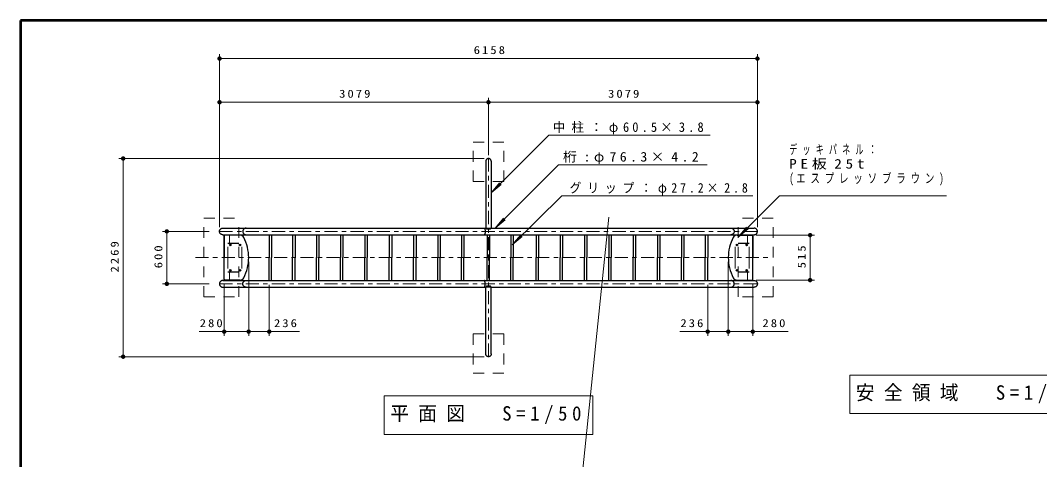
# Model space of a CAD drawing. Units: millimetres on the paper, scale 1:50. Extents: x -365 to 0, y -5 to 257.
# Drawn here: x -365 to -131.6, y 156.4 to 257 of the extents above; entities that cross this region are included whole.
import ezdxf

# ---------------------------------------------------------------- set-up
doc = ezdxf.new("R2010")
doc.units = ezdxf.units.MM
doc.linetypes.add('USER1', pattern=[4.5, 2.5, -2])
doc.linetypes.add('USER2', pattern=[6, 3, -1, 1, -1])
doc.layers.add('0_2', color=7, linetype='Continuous', lineweight=13)
doc.styles.add('ＭＳ ゴシック', font='')
doc.styles.get('ＭＳ ゴシック').set_extended_font_data('MS Gothic')

# ---------------------------------------------------------------- blocks, each defined once
blk = doc.blocks.new('filled_dot')
at = {"color": 0, "linetype": 'Continuous', "lineweight": -2, "const_width": 1.25}
blk.add_lwpolyline([(-0.625, 0, 1), (0.625, 0, 1)], format="xyb", close=True, dxfattribs=at)

msp = doc.modelspace()

# ---------------------------------------------------------------- linework, layer by layer
at = {"layer": '0_2', "lineweight": 50}
for p, q in [((0, 257), (-365, 257)), ((-365, 257), (-365, 0))]:
    msp.add_line(p, q, dxfattribs=at)
at = {"layer": '0_2'}
for p, q in [((-319.403, 209.674), (-319.403, 249.259)), ((-319.403, 248.259), (-196.252, 248.259)), ((-196.252, 209.674), (-196.252, 249.259)), ((-319.403, 238.259), (-257.828, 238.259)), ((-257.828, 226.128), (-257.828, 239.259)), ((-257.828, 226.128), (-257.828, 239.259)), ((-257.828, 238.259), (-196.252, 238.259)), ((-243.973, 230.719), (-257.223, 217.474)), ((-243.973, 230.719), (-207.094, 230.719)), ((-258.828, 225.366), (-342.472, 225.366)), ((-341.472, 179.982), (-341.472, 225.366)), ((-241.785, 223.927), (-256.288, 209.437)), ((-241.785, 223.927), (-207.774, 223.927)), ((-257.223, 217.474), (-255.294, 219.772)), ((-257.223, 217.474), (-254.924, 219.402)), ((-241.027, 216.813), (-252.394, 205.595)), ((-241.027, 216.813), (-197.273, 216.813)), ((-191.204, 216.813), (-200.684, 207.327)), ((-191.204, 216.813), (-152.973, 216.813)), ((-256.288, 209.437), (-254.359, 211.734)), ((-256.288, 209.437), (-253.989, 211.364)), ((-230.276, 211.964), (-238.455, 132.383)), ((-321.767, 208.674), (-332.472, 208.674)), ((-331.472, 196.674), (-331.472, 208.674)), ((-252.394, 205.595), (-250.451, 207.881)), ((-200.684, 207.327), (-198.756, 209.626)), ((-200.684, 207.327), (-198.386, 209.256)), ((-196.522, 207.824), (-183.183, 207.824)), ((-184.183, 207.824), (-184.183, 197.524)), ((-252.394, 205.595), (-250.083, 207.508)), ((-312.733, 201.674), (-312.733, 184.725)), ((-202.922, 201.674), (-202.922, 184.725)), ((-321.767, 196.674), (-332.472, 196.674)), ((-318.333, 196.724), (-318.333, 184.725)), ((-308.015, 196.437), (-308.015, 184.725)), ((-207.64, 196.437), (-207.64, 184.725)), ((-197.322, 196.724), (-197.322, 184.725)), ((-196.522, 197.524), (-183.183, 197.524)), ((-312.733, 185.725), (-324.078, 185.725)), ((-301.077, 185.725), (-312.733, 185.725)), ((-202.922, 185.725), (-214.022, 185.725)), ((-189.24, 185.725), (-202.922, 185.725)), ((-258.828, 179.982), (-342.472, 179.982)), ((-175.117, 175.783), (-175.117, 166.983)), ((-118.317, 175.783), (-175.117, 175.783)), ((-281.728, 171), (-281.728, 162.2)), ((-233.928, 171), (-281.728, 171)), ((-233.928, 162.2), (-233.928, 171)), ((-175.117, 166.983), (-118.317, 166.983)), ((-281.728, 162.2), (-233.928, 162.2))]:
    msp.add_line(p, q, dxfattribs=at)
at = {"layer": '0_2', "linetype": 'USER1'}
for p, q in [((-261.328, 229.114), (-254.328, 229.114)), ((-261.328, 220.114), (-261.328, 229.114)), ((-254.328, 220.114), (-254.328, 229.114)), ((-261.328, 220.114), (-254.328, 220.114)), ((-322.981, 211.674), (-314.981, 211.674)), ((-322.981, 193.674), (-322.981, 211.674)), ((-314.981, 193.674), (-314.981, 211.674)), ((-192.675, 211.674), (-200.675, 211.674)), ((-200.675, 193.674), (-200.675, 211.674)), ((-192.675, 193.674), (-192.675, 211.674)), ((-317.16, 205.974), (-317.16, 207.911)), ((-258.433, 209.437), (-257.223, 209.437)), ((-198.495, 205.974), (-198.495, 207.911)), ((-317.509, 202.674), (-317.509, 205.974)), ((-317.509, 205.974), (-314.333, 205.974)), ((-317.509, 205.91), (-314.333, 205.91)), ((-314.333, 202.674), (-314.333, 205.974)), ((-198.147, 205.974), (-201.322, 205.974)), ((-201.322, 202.674), (-201.322, 205.974)), ((-198.147, 205.91), (-201.322, 205.91)), ((-198.147, 202.674), (-198.147, 205.974)), ((-317.509, 202.674), (-317.509, 199.374)), ((-314.333, 202.674), (-314.333, 199.374)), ((-201.322, 202.674), (-201.322, 199.374)), ((-198.147, 202.674), (-198.147, 199.374)), ((-317.509, 199.438), (-314.333, 199.438)), ((-317.509, 199.374), (-314.333, 199.374)), ((-317.16, 197.437), (-317.16, 199.374)), ((-198.147, 199.438), (-201.322, 199.438)), ((-198.147, 199.374), (-201.322, 199.374)), ((-198.495, 197.437), (-198.495, 199.374)), ((-258.433, 195.911), (-257.223, 195.911)), ((-322.981, 193.674), (-314.981, 193.674)), ((-192.675, 193.674), (-200.675, 193.674)), ((-261.328, 185.234), (-261.328, 176.234)), ((-261.328, 185.234), (-254.328, 185.234)), ((-254.328, 185.234), (-254.328, 176.234)), ((-261.328, 176.234), (-254.328, 176.234))]:
    msp.add_line(p, q, dxfattribs=at)
at = {"layer": '0_2', "lineweight": 25}
for p, q in [((-258.433, 224.74), (-258.433, 209.437)), ((-257.223, 224.74), (-257.223, 209.437)), ((-318.651, 209.437), (-258.433, 209.437)), ((-318.651, 207.911), (-197.004, 207.911)), ((-318.37, 197.437), (-318.37, 207.911)), ((-314.747, 207.824), (-318.133, 207.824)), ((-308.015, 207.911), (-308.015, 202.674)), ((-307.471, 207.911), (-307.471, 202.674)), ((-302.661, 207.911), (-302.661, 202.674)), ((-302.117, 207.911), (-302.117, 202.674)), ((-297.21, 207.911), (-297.21, 202.674)), ((-296.666, 207.911), (-296.666, 202.674)), ((-291.687, 207.911), (-291.687, 202.674)), ((-291.143, 207.911), (-291.143, 202.674)), ((-286.12, 207.911), (-286.12, 202.674)), ((-285.576, 207.911), (-285.576, 202.674)), ((-280.537, 207.911), (-280.537, 202.674)), ((-279.993, 207.911), (-279.993, 202.674)), ((-274.963, 207.911), (-274.963, 202.674)), ((-274.419, 207.911), (-274.419, 202.674)), ((-269.427, 207.911), (-269.427, 202.674)), ((-268.883, 207.911), (-268.883, 202.674)), ((-263.987, 207.911), (-263.987, 202.674)), ((-263.443, 207.911), (-263.443, 202.674)), ((-258.1, 207.911), (-258.1, 202.674)), ((-257.556, 207.911), (-257.556, 202.674)), ((-257.223, 209.437), (-197.004, 209.437)), ((-252.69, 207.911), (-252.69, 202.674)), ((-252.146, 207.911), (-252.146, 202.674)), ((-246.923, 207.911), (-246.923, 202.674)), ((-246.379, 207.911), (-246.379, 202.674)), ((-241.421, 207.911), (-241.421, 202.674)), ((-240.877, 207.911), (-240.877, 202.674)), ((-235.866, 207.911), (-235.866, 202.674)), ((-235.322, 207.911), (-235.322, 202.674)), ((-230.285, 207.911), (-230.285, 202.674)), ((-229.741, 207.911), (-229.741, 202.674)), ((-224.705, 207.911), (-224.705, 202.674)), ((-224.161, 207.911), (-224.161, 202.674)), ((-219.153, 207.911), (-219.153, 202.674)), ((-218.609, 207.911), (-218.609, 202.674)), ((-213.658, 207.911), (-213.658, 202.674)), ((-213.114, 207.911), (-213.114, 202.674)), ((-208.184, 207.911), (-208.184, 202.674)), ((-207.64, 207.911), (-207.64, 202.674)), ((-200.908, 207.824), (-197.522, 207.824)), ((-197.285, 197.437), (-197.285, 207.911)), ((-318.333, 207.624), (-318.333, 202.674)), ((-197.322, 207.624), (-197.322, 202.674)), ((-318.333, 197.724), (-318.333, 202.674)), ((-308.015, 197.437), (-308.015, 202.674)), ((-307.471, 197.437), (-307.471, 202.674)), ((-302.661, 197.437), (-302.661, 202.674)), ((-302.117, 197.437), (-302.117, 202.674)), ((-297.21, 197.437), (-297.21, 202.674)), ((-296.666, 197.437), (-296.666, 202.674)), ((-291.687, 197.437), (-291.687, 202.674)), ((-291.143, 197.437), (-291.143, 202.674)), ((-286.12, 197.437), (-286.12, 202.674)), ((-285.576, 197.437), (-285.576, 202.674)), ((-280.537, 197.437), (-280.537, 202.674)), ((-279.993, 197.437), (-279.993, 202.674)), ((-274.963, 197.437), (-274.963, 202.674)), ((-274.419, 197.437), (-274.419, 202.674)), ((-269.427, 197.437), (-269.427, 202.674)), ((-268.883, 197.437), (-268.883, 202.674)), ((-263.987, 197.437), (-263.987, 202.674)), ((-263.443, 197.437), (-263.443, 202.674)), ((-258.1, 197.437), (-258.1, 202.674)), ((-257.556, 197.437), (-257.556, 202.674)), ((-252.69, 197.437), (-252.69, 202.674)), ((-252.146, 197.437), (-252.146, 202.674)), ((-246.923, 197.437), (-246.923, 202.674)), ((-246.379, 197.437), (-246.379, 202.674)), ((-241.421, 197.437), (-241.421, 202.674)), ((-240.877, 197.437), (-240.877, 202.674)), ((-235.866, 197.437), (-235.866, 202.674)), ((-235.322, 197.437), (-235.322, 202.674)), ((-230.285, 197.437), (-230.285, 202.674)), ((-229.741, 197.437), (-229.741, 202.674)), ((-224.705, 197.437), (-224.705, 202.674)), ((-224.161, 197.437), (-224.161, 202.674)), ((-219.153, 197.437), (-219.153, 202.674)), ((-218.609, 197.437), (-218.609, 202.674)), ((-213.658, 197.437), (-213.658, 202.674)), ((-213.114, 197.437), (-213.114, 202.674)), ((-208.184, 197.437), (-208.184, 202.674)), ((-207.64, 197.437), (-207.64, 202.674)), ((-197.322, 197.724), (-197.322, 202.674)), ((-318.651, 197.437), (-197.004, 197.437)), ((-314.747, 197.524), (-318.133, 197.524)), ((-200.908, 197.524), (-197.522, 197.524)), ((-318.651, 195.911), (-258.433, 195.911)), ((-258.433, 180.608), (-258.433, 195.911)), ((-257.223, 195.911), (-197.004, 195.911)), ((-257.223, 180.608), (-257.223, 195.911))]:
    msp.add_line(p, q, dxfattribs=at)
at = {"layer": '0_2', "linetype": 'USER2'}
for p, q in [((-257.828, 225.366), (-257.828, 202.674)), ((-319.403, 208.674), (-196.252, 208.674)), ((-324.901, 202.674), (-193.188, 202.674)), ((-257.828, 179.982), (-257.828, 202.674)), ((-319.403, 196.674), (-196.252, 196.674))]:
    msp.add_line(p, q, dxfattribs=at)
at = {"layer": '0_2', "lineweight": 25}
for points in [[(-257.223, 224.74), (-257.228, 224.822), (-257.243, 224.902), (-257.269, 224.98), (-257.304, 225.053), (-257.348, 225.121), (-257.4, 225.183), (-257.459, 225.237), (-257.525, 225.282), (-257.596, 225.319), (-257.671, 225.345), (-257.749, 225.361), (-257.828, 225.366), (-257.907, 225.361), (-257.984, 225.345), (-258.059, 225.319), (-258.13, 225.282), (-258.196, 225.237), (-258.255, 225.183), (-258.308, 225.121), (-258.352, 225.053), (-258.387, 224.98), (-258.412, 224.902), (-258.427, 224.822), (-258.433, 224.74)], [(-318.651, 207.911), (-318.749, 207.918), (-318.846, 207.937), (-318.939, 207.969), (-319.027, 208.013), (-319.109, 208.069), (-319.183, 208.135), (-319.247, 208.21), (-319.302, 208.293), (-319.346, 208.382), (-319.377, 208.477), (-319.396, 208.575), (-319.403, 208.674), (-319.396, 208.774), (-319.377, 208.872), (-319.346, 208.966), (-319.302, 209.056), (-319.247, 209.139), (-319.183, 209.214), (-319.109, 209.279), (-319.027, 209.335), (-318.939, 209.379), (-318.846, 209.411), (-318.749, 209.431), (-318.651, 209.437)], [(-313.322, 209.437), (-313.42, 209.431), (-313.516, 209.411), (-313.609, 209.379), (-313.697, 209.335), (-313.779, 209.279), (-313.853, 209.214), (-313.918, 209.139), (-313.972, 209.056), (-314.016, 208.966), (-314.047, 208.872), (-314.066, 208.774), (-314.073, 208.674), (-314.066, 208.575), (-314.047, 208.477), (-314.016, 208.382), (-313.972, 208.293), (-313.918, 208.21), (-313.853, 208.135), (-313.779, 208.069), (-313.697, 208.013), (-313.609, 207.969), (-313.516, 207.937), (-313.42, 207.918), (-313.322, 207.911)], [(-258.794, 209.437), (-258.768, 209.431), (-258.742, 209.411), (-258.718, 209.379), (-258.695, 209.335), (-258.673, 209.279), (-258.654, 209.214), (-258.637, 209.139), (-258.623, 209.056), (-258.611, 208.966), (-258.603, 208.872), (-258.598, 208.774), (-258.596, 208.674), (-258.598, 208.575), (-258.603, 208.477), (-258.611, 208.382), (-258.623, 208.293), (-258.637, 208.21), (-258.654, 208.135), (-258.673, 208.069), (-258.695, 208.013), (-258.718, 207.969), (-258.742, 207.937), (-258.768, 207.918), (-258.794, 207.911)], [(-257.223, 209.437), (-257.228, 209.402), (-257.243, 209.367), (-257.269, 209.333), (-257.304, 209.301), (-257.348, 209.271), (-257.4, 209.244), (-257.459, 209.221), (-257.525, 209.201), (-257.596, 209.185), (-257.671, 209.174), (-257.749, 209.167), (-257.828, 209.165), (-257.907, 209.167), (-257.984, 209.174), (-258.059, 209.185), (-258.13, 209.201), (-258.196, 209.221), (-258.255, 209.244), (-258.308, 209.271), (-258.352, 209.301), (-258.387, 209.333), (-258.412, 209.367), (-258.427, 209.402), (-258.433, 209.437)], [(-202.334, 209.437), (-202.236, 209.431), (-202.139, 209.411), (-202.046, 209.379), (-201.958, 209.335), (-201.876, 209.279), (-201.802, 209.214), (-201.738, 209.139), (-201.683, 209.056), (-201.64, 208.966), (-201.608, 208.872), (-201.589, 208.774), (-201.582, 208.674), (-201.589, 208.575), (-201.608, 208.477), (-201.64, 208.382), (-201.683, 208.293), (-201.738, 208.21), (-201.802, 208.135), (-201.876, 208.069), (-201.958, 208.013), (-202.046, 207.969), (-202.139, 207.937), (-202.236, 207.918), (-202.334, 207.911)], [(-197.004, 207.911), (-196.906, 207.918), (-196.809, 207.937), (-196.716, 207.969), (-196.628, 208.013), (-196.546, 208.069), (-196.473, 208.135), (-196.408, 208.21), (-196.353, 208.293), (-196.31, 208.382), (-196.278, 208.477), (-196.259, 208.575), (-196.252, 208.674), (-196.259, 208.774), (-196.278, 208.872), (-196.31, 208.966), (-196.353, 209.056), (-196.408, 209.139), (-196.473, 209.214), (-196.546, 209.279), (-196.628, 209.335), (-196.716, 209.379), (-196.809, 209.411), (-196.906, 209.431), (-197.004, 209.437)], [(-318.651, 197.437), (-318.749, 197.431), (-318.846, 197.411), (-318.939, 197.379), (-319.027, 197.335), (-319.109, 197.279), (-319.183, 197.214), (-319.247, 197.139), (-319.302, 197.056), (-319.346, 196.966), (-319.377, 196.872), (-319.396, 196.774), (-319.403, 196.674), (-319.396, 196.575), (-319.377, 196.477), (-319.346, 196.382), (-319.302, 196.293), (-319.247, 196.21), (-319.183, 196.135), (-319.109, 196.069), (-319.027, 196.013), (-318.939, 195.969), (-318.846, 195.937), (-318.749, 195.918), (-318.651, 195.911)], [(-313.322, 195.911), (-313.42, 195.918), (-313.516, 195.937), (-313.609, 195.969), (-313.697, 196.013), (-313.779, 196.069), (-313.853, 196.135), (-313.918, 196.21), (-313.972, 196.293), (-314.016, 196.382), (-314.047, 196.477), (-314.066, 196.575), (-314.073, 196.674), (-314.066, 196.774), (-314.047, 196.872), (-314.016, 196.966), (-313.972, 197.056), (-313.918, 197.139), (-313.853, 197.214), (-313.779, 197.279), (-313.697, 197.335), (-313.609, 197.379), (-313.516, 197.411), (-313.42, 197.431), (-313.322, 197.437)], [(-258.794, 195.911), (-258.768, 195.918), (-258.742, 195.937), (-258.718, 195.969), (-258.695, 196.013), (-258.673, 196.069), (-258.654, 196.135), (-258.637, 196.21), (-258.623, 196.293), (-258.611, 196.382), (-258.603, 196.477), (-258.598, 196.575), (-258.596, 196.674), (-258.598, 196.774), (-258.603, 196.872), (-258.611, 196.966), (-258.623, 197.056), (-258.637, 197.139), (-258.654, 197.214), (-258.673, 197.279), (-258.695, 197.335), (-258.718, 197.379), (-258.742, 197.411), (-258.768, 197.431), (-258.794, 197.437)], [(-257.223, 195.911), (-257.228, 195.947), (-257.243, 195.982), (-257.269, 196.015), (-257.304, 196.047), (-257.348, 196.077), (-257.4, 196.104), (-257.459, 196.127), (-257.525, 196.147), (-257.596, 196.163), (-257.671, 196.174), (-257.749, 196.181), (-257.828, 196.184), (-257.907, 196.181), (-257.984, 196.174), (-258.059, 196.163), (-258.13, 196.147), (-258.196, 196.127), (-258.255, 196.104), (-258.308, 196.077), (-258.352, 196.047), (-258.387, 196.015), (-258.412, 195.982), (-258.427, 195.947), (-258.433, 195.911)], [(-202.334, 195.911), (-202.236, 195.918), (-202.139, 195.937), (-202.046, 195.969), (-201.958, 196.013), (-201.876, 196.069), (-201.802, 196.135), (-201.738, 196.21), (-201.683, 196.293), (-201.64, 196.382), (-201.608, 196.477), (-201.589, 196.575), (-201.582, 196.674), (-201.589, 196.774), (-201.608, 196.872), (-201.64, 196.966), (-201.683, 197.056), (-201.738, 197.139), (-201.802, 197.214), (-201.876, 197.279), (-201.958, 197.335), (-202.046, 197.379), (-202.139, 197.411), (-202.236, 197.431), (-202.334, 197.437)], [(-197.004, 197.437), (-196.906, 197.431), (-196.809, 197.411), (-196.716, 197.379), (-196.628, 197.335), (-196.546, 197.279), (-196.473, 197.214), (-196.408, 197.139), (-196.353, 197.056), (-196.31, 196.966), (-196.278, 196.872), (-196.259, 196.774), (-196.252, 196.674), (-196.259, 196.575), (-196.278, 196.477), (-196.31, 196.382), (-196.353, 196.293), (-196.408, 196.21), (-196.473, 196.135), (-196.546, 196.069), (-196.628, 196.013), (-196.716, 195.969), (-196.809, 195.937), (-196.906, 195.918), (-197.004, 195.911)], [(-257.223, 180.608), (-257.228, 180.527), (-257.243, 180.446), (-257.269, 180.369), (-257.304, 180.295), (-257.348, 180.227), (-257.4, 180.165), (-257.459, 180.111), (-257.525, 180.066), (-257.596, 180.03), (-257.671, 180.003), (-257.749, 179.987), (-257.828, 179.982), (-257.907, 179.987), (-257.984, 180.003), (-258.059, 180.03), (-258.13, 180.066), (-258.196, 180.111), (-258.255, 180.165), (-258.308, 180.227), (-258.352, 180.295), (-258.387, 180.369), (-258.412, 180.446), (-258.427, 180.527), (-258.433, 180.608)]]:
    msp.add_lwpolyline(points, dxfattribs=at)
for points in [[(-316.962, 205.624), (-316.991, 205.574), (-316.962, 205.524), (-316.905, 205.524), (-316.876, 205.574), (-316.905, 205.624)], [(-314.762, 205.624), (-314.791, 205.574), (-314.762, 205.524), (-314.705, 205.524), (-314.676, 205.574), (-314.705, 205.624)], [(-200.893, 205.624), (-200.864, 205.574), (-200.893, 205.524), (-200.951, 205.524), (-200.979, 205.574), (-200.951, 205.624)], [(-198.693, 205.624), (-198.664, 205.574), (-198.693, 205.524), (-198.751, 205.524), (-198.779, 205.574), (-198.751, 205.624)], [(-316.962, 199.824), (-316.991, 199.774), (-316.962, 199.724), (-316.905, 199.724), (-316.876, 199.774), (-316.905, 199.824)], [(-314.762, 199.824), (-314.791, 199.774), (-314.762, 199.724), (-314.705, 199.724), (-314.676, 199.774), (-314.705, 199.824)], [(-200.893, 199.824), (-200.864, 199.774), (-200.893, 199.724), (-200.951, 199.724), (-200.979, 199.774), (-200.951, 199.824)], [(-198.693, 199.824), (-198.664, 199.774), (-198.693, 199.724), (-198.751, 199.724), (-198.779, 199.774), (-198.751, 199.824)]]:
    msp.add_lwpolyline(points, close=True, dxfattribs=at)
for centre, radius in [((-316.933, 205.574), 0.18), ((-316.933, 205.574), 0.16), ((-314.733, 205.574), 0.18), ((-314.733, 205.574), 0.16), ((-200.922, 205.574), 0.18), ((-200.922, 205.574), 0.16), ((-198.722, 205.574), 0.18), ((-198.722, 205.574), 0.16), ((-316.933, 199.774), 0.18), ((-316.933, 199.774), 0.16), ((-314.733, 199.774), 0.18), ((-314.733, 199.774), 0.16), ((-200.922, 199.774), 0.18), ((-200.922, 199.774), 0.16), ((-198.722, 199.774), 0.18), ((-198.722, 199.774), 0.16)]:
    msp.add_circle(centre, radius, dxfattribs=at)
for centre, radius, start, end in [((-318.133, 207.624), 0.2, 90, 180), ((-314.747, 206.824), 1, 27.45883, 90), ((-200.908, 206.824), 1, 90, 152.54117), ((-197.522, 207.624), 0.2, 0, 90), ((-322.733, 202.674), 10, 0, 27.45883), ((-192.922, 202.674), 10, 152.54117, 180), ((-322.733, 202.674), 10, 332.54117, 0), ((-192.922, 202.674), 10, 180, 207.45883), ((-318.133, 197.724), 0.2, 180, 270), ((-314.747, 198.524), 1, 270, 332.54117), ((-200.908, 198.524), 1, 207.45883, 270), ((-197.522, 197.724), 0.2, 270, 0)]:
    msp.add_arc(centre, radius, start, end, dxfattribs=at)

# ---------------------------------------------------------------- block references
at = {"layer": '0_2', "xscale": 0.4, "yscale": 0.4}
for p in [(-319.403, 248.259), (-319.403, 238.259), (-257.828, 238.259), (-318.333, 185.725), (-312.733, 185.725), (-207.64, 185.725), (-202.922, 185.725)]:
    msp.add_blockref('filled_dot', p, dxfattribs=at)
for p, rotation in [((-196.252, 248.259), 180), ((-257.828, 238.259), 180), ((-196.252, 238.259), 180), ((-341.472, 225.366), 270), ((-331.472, 208.674), 270), ((-184.183, 207.824), 270), ((-331.472, 196.674), 90), ((-184.183, 197.524), 90), ((-312.733, 185.725), 180), ((-308.015, 185.725), 180), ((-202.922, 185.725), 180), ((-197.322, 185.725), 180), ((-341.472, 179.982), 90)]:
    msp.add_blockref('filled_dot', p, dxfattribs=dict(at, rotation=rotation))

# ---------------------------------------------------------------- texts
at = {"layer": '0_2', "style": 'ＭＳ ゴシック'}
for s, insert, char_height, attachment_point in [('\\T1.33;\\W1.15;6158', (-257.4, 249.259), 1.833, 8), ('\\T1.33;\\W1.15;3079', (-288.206, 239.259), 1.833, 8), ('\\T1.33;\\W1.15;3079', (-226.631, 239.259), 1.833, 8), ('\\T1.5;\\W0.95;中柱：φ60.5×3.8', (-243.094, 230.869), 2.199, 7), ('\\T1.64;\\W0.6;デッキパネル：', (-188.973, 228.563), 2.199, 1), ('\\T1.5;\\W1.05;桁:φ76.3×4.2', (-240.774, 224.077), 2.199, 7), ('\\T1.5;\\W1.15;PE板25t', (-188.973, 225.263), 2.199, 1), ('\\T1.52;\\W0.7;(エスプレッソブラウン)', (-188.973, 221.963), 2.199, 1), ('\\T1.5;\\W0.9;グリップ：φ27.2×2.8', (-239.273, 216.963), 2.199, 7), ('\\T1.33;\\W1.15;280', (-321.078, 186.725), 1.833, 8), ('\\T1.33;\\W1.15;236', (-304.077, 186.725), 1.833, 8), ('\\T1.33;\\W1.15;236', (-211.022, 186.725), 1.833, 8), ('\\T1.33;\\W1.15;280', (-192.24, 186.725), 1.833, 8), ('\\T1.5;\\W0.95;安全領域\u3000S=1/100', (-173.717, 171.383), 3.299, 4), ('\\T1.5;\\W0.95;平面図\u3000S=1/50', (-280.328, 166.6), 3.299, 4)]:
    msp.add_mtext(s, dxfattribs=dict(at, insert=insert, char_height=char_height, attachment_point=attachment_point))
at = {"layer": '0_2', "char_height": 1.833, "attachment_point": 8, "rotation": 90, "style": 'ＭＳ ゴシック'}
for s, insert in [('\\T1.33;\\W1.15;2269', (-342.472, 203.091)), ('\\T1.33;\\W1.15;600', (-332.472, 203.091)), ('\\T1.33;\\W1.15;515', (-185.183, 203.091))]:
    msp.add_mtext(s, dxfattribs=dict(at, insert=insert))

doc.saveas('drawing.dxf')
